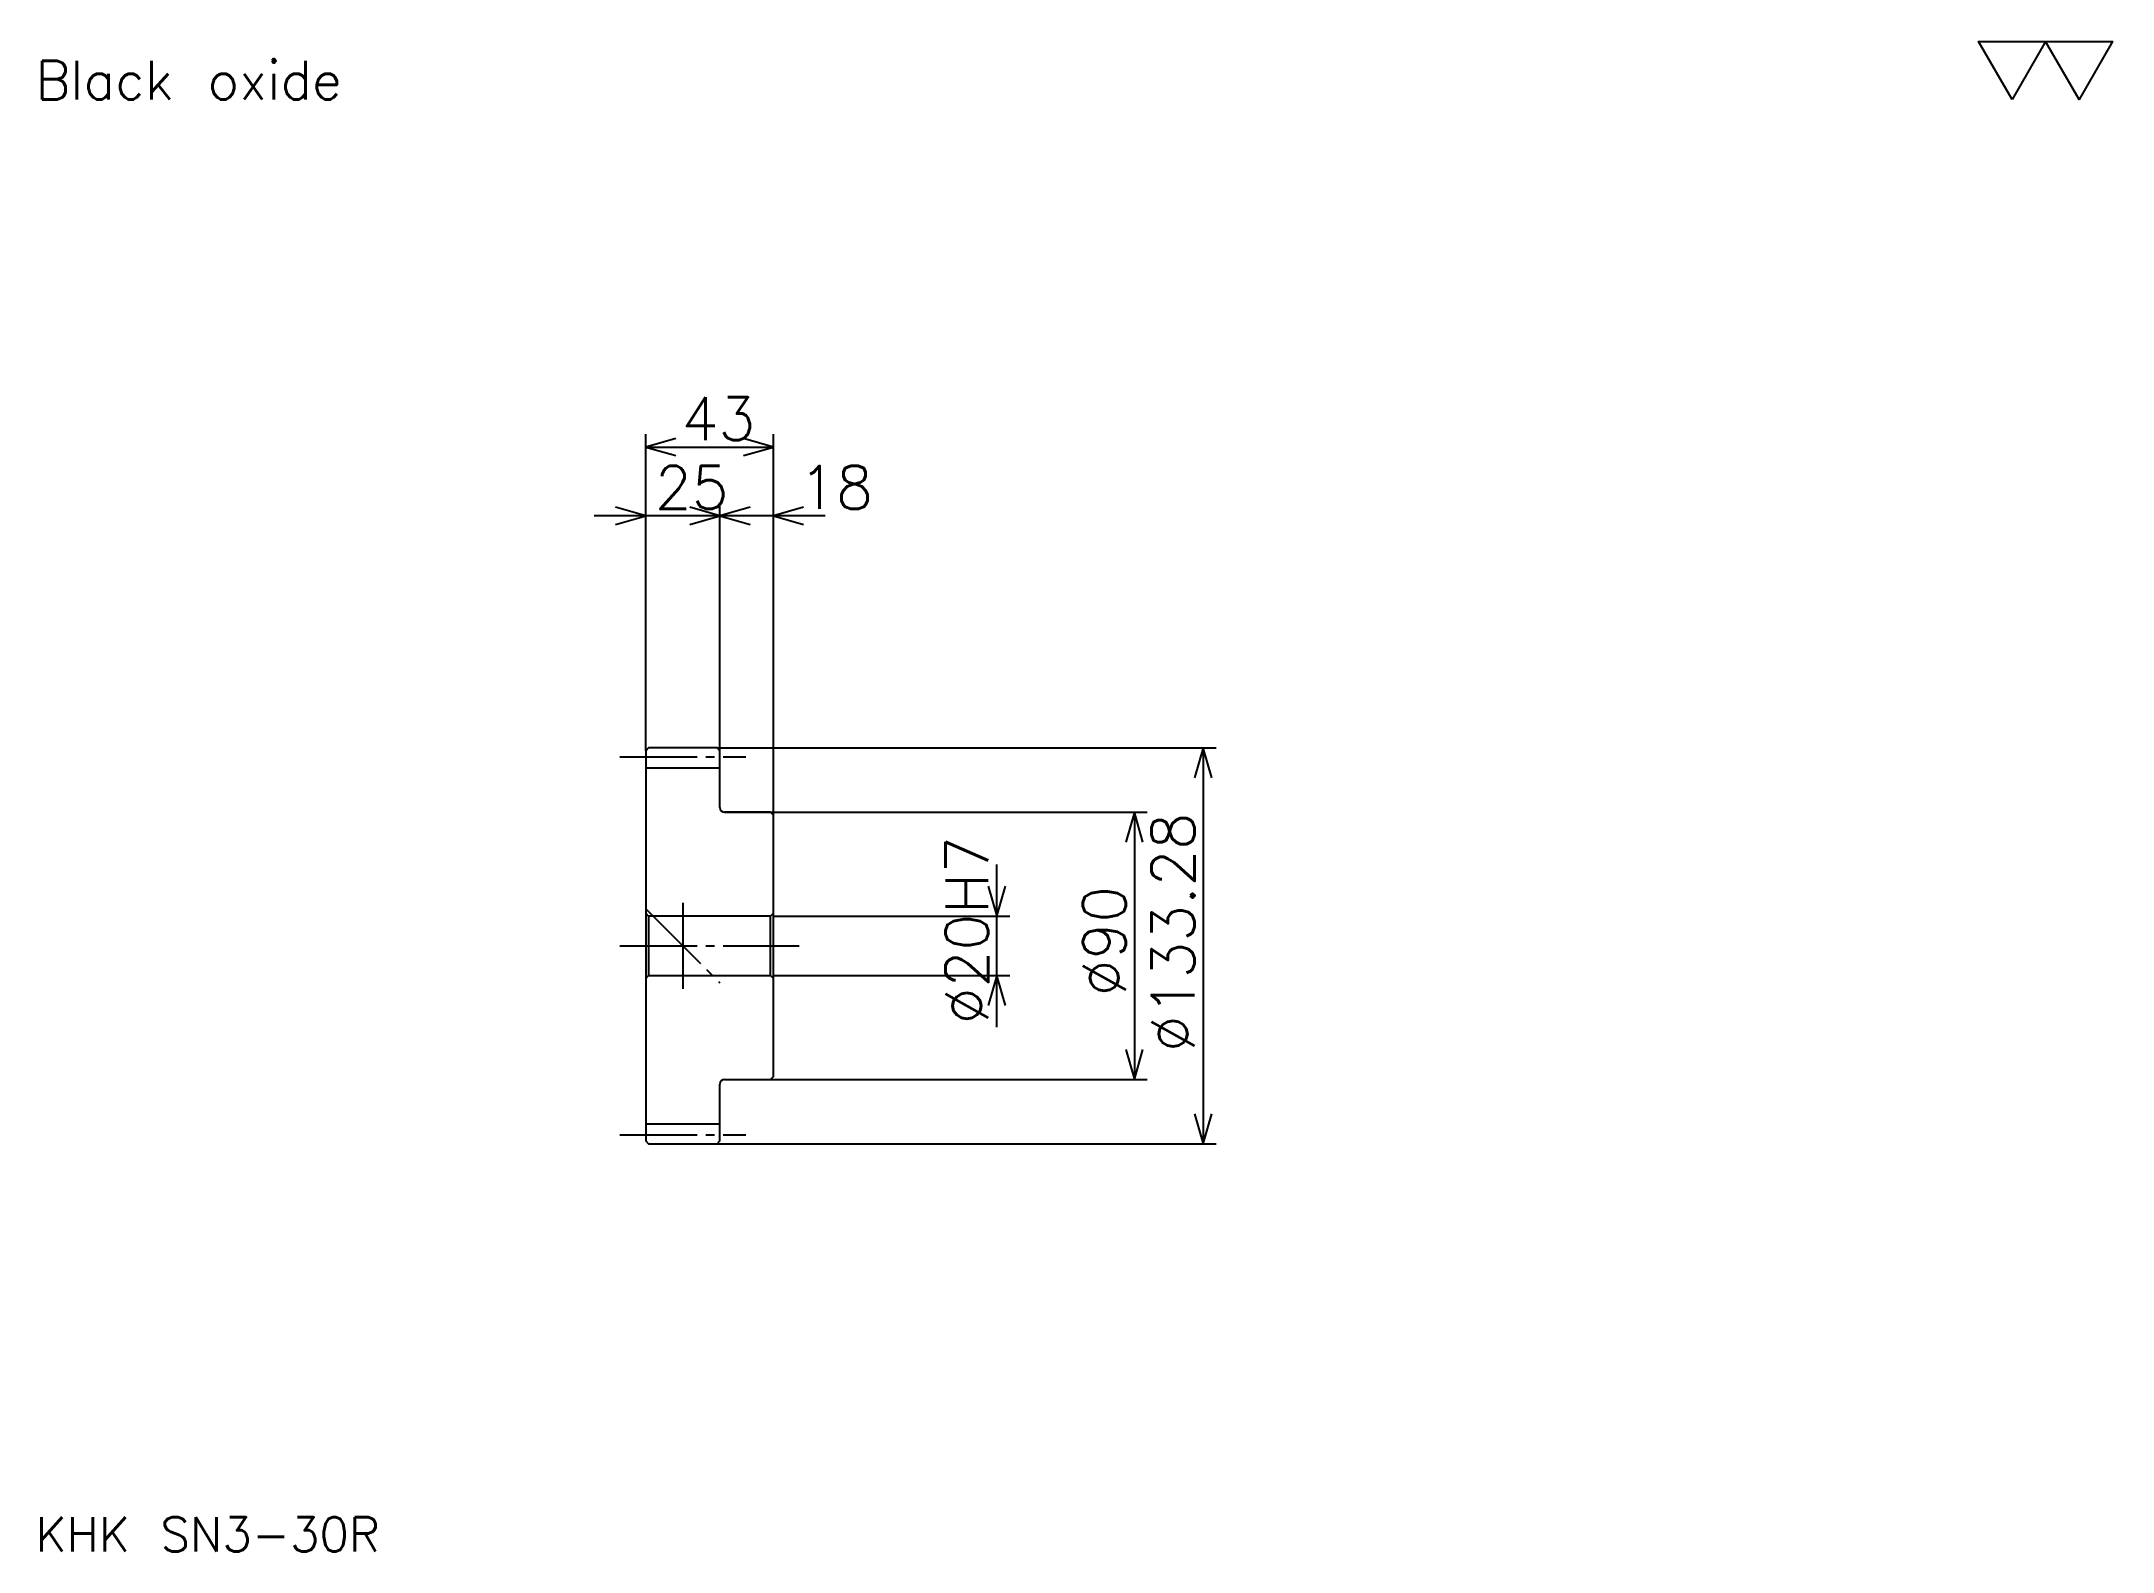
# Model space of a CAD drawing. Extents: x 31 to 728, y 32 to 540.
import ezdxf

# ---------------------------------------------------------------- set-up
doc = ezdxf.new("R2010")
doc.units = 0
doc.linetypes.add('DASHDOT', pattern=[34.695651, 26.021739, -2.891304, 2.891304, -2.891304])
doc.layers.get('0').update_dxf_attribs({"linetype": 'CONTINUOUS'})
doc.layers.add('DASHDOT', color=6, linetype='DASHDOT')
doc.styles.add('KANJI', font='TXT', dxfattribs={"bigfont": 'BIGFONT'})

msp = doc.modelspace()

# ---------------------------------------------------------------- linework, layer by layer
at = {"color": 5}
for p, q in [((234.195663, 302.280884), (234.195663, 407.813538)), ((277.195679, 302.280884), (277.195679, 407.813538)), ((234.195663, 403.476562), (277.195679, 403.476562)), ((259.195679, 302.280884), (259.195679, 384.683075)), ((276.543488, 380.34613), (216.847839, 380.34613)), ((294.543488, 380.34613), (241.847839, 380.34613)), ((234.195663, 301.280884), (234.195663, 302.280884)), ((258.195679, 302.280884), (277.195679, 302.280884)), ((259.195679, 301.280884), (259.195679, 302.280884)), ((277.195679, 302.280884), (426.097839, 302.280884)), ((277.195679, 279.641296), (277.195679, 302.280884)), ((421.760864, 302.280884), (421.760864, 169.001694)), ((260.695679, 280.641296), (277.195679, 280.641296)), ((277.195679, 280.641296), (402.967407, 280.641296)), ((398.630432, 280.641296), (398.630432, 190.641296)), ((352.369568, 208.293472), (352.369568, 262.989136)), ((277.195679, 245.641296), (356.706543, 245.641296)), ((277.195679, 225.641296), (356.706543, 225.641296)), ((260.695679, 190.641296), (277.195679, 190.641296)), ((277.195679, 190.641296), (402.967407, 190.641296)), ((258.195679, 169.001694), (277.195679, 169.001694)), ((277.195679, 169.001694), (426.097839, 169.001694))]:
    msp.add_line(p, q, dxfattribs=at)
at = {"color": 4}
for p, q in [((234.195663, 295.530884), (259.195679, 295.530884)), ((235.195663, 245.641296), (235.195663, 225.641296)), ((276.195679, 245.641296), (277.195679, 246.641296)), ((276.195679, 225.641296), (277.195679, 224.641296)), ((234.195663, 175.751694), (259.195679, 175.751694))]:
    msp.add_line(p, q, dxfattribs=at)
at = {"color": 7}
msp.add_line((246.695663, 250.097824), (246.695663, 221.184769), dxfattribs=at)
msp.add_lwpolyline([(693.913025, 520.434753), (682.636963, 539.97998), (727.741272, 539.97998), (716.46521, 520.434753), (705.189087, 539.97998), (693.913025, 520.434753)], dxfattribs=at)
at = {"color": 5}
for points in [[(244.315231, 406.367859), (234.195663, 403.476562), (244.315231, 400.585266)], [(267.076111, 400.585266), (277.195679, 403.476562), (267.076111, 406.367859)], [(224.076096, 377.454803), (234.195663, 380.34613), (224.076096, 383.237427)], [(249.076096, 377.454803), (259.195679, 380.34613), (249.076096, 383.237427)], [(269.315216, 383.237427), (259.195679, 380.34613), (269.315216, 377.454803)], [(287.315216, 383.237427), (277.195679, 380.34613), (287.315216, 377.454803)], [(424.652191, 292.161346), (421.760864, 302.280884), (418.869568, 292.161346)], [(401.521759, 270.521729), (398.630432, 280.641296), (395.739136, 270.521729)], [(349.478271, 255.760864), (352.369568, 245.641296), (355.260864, 255.760864)], [(355.260864, 215.521729), (352.369568, 225.641296), (349.478271, 215.521729)], [(395.739136, 200.760864), (398.630432, 190.641296), (401.521759, 200.760864)], [(418.869568, 179.121262), (421.760864, 169.001694), (424.652191, 179.121262)]]:
    msp.add_lwpolyline(points, dxfattribs=at)
at = {"color": 4}
for points in [[(259.195679, 282.141296), (259.195679, 301.280884), (258.195679, 302.280884), (235.195663, 302.280884), (234.195663, 301.280884), (234.195663, 224.641296)], [(260.695679, 190.641296), (276.195679, 190.641296), (277.195679, 191.641296), (277.195679, 279.641296), (276.195679, 280.641296), (260.695679, 280.641296)], [(234.195663, 224.641296), (235.195663, 225.641296), (276.195679, 225.641296), (276.195679, 245.641296), (235.195663, 245.641296), (234.195663, 246.641296)], [(234.195663, 224.641296), (234.195663, 170.001694), (235.195663, 169.001694), (258.195679, 169.001694), (259.195679, 170.001694), (259.195679, 189.141296)]]:
    msp.add_lwpolyline(points, dxfattribs=at)
for centre, start, end in [((260.695679, 282.141296), 180, 270), ((260.695679, 189.141296), 90, 180)]:
    msp.add_arc(centre, 1.5, start, end, dxfattribs=at)
at = {"layer": 'DASHDOT', "color": 7}
for p, q in [((225.521744, 299.280884), (267.869568, 299.280884)), ((234.195663, 248.141296), (259.195679, 223.141296)), ((225.521744, 235.641296), (285.869568, 235.641296)), ((225.521744, 172.001694), (267.869568, 172.001694))]:
    msp.add_line(p, q, dxfattribs=at)

# ---------------------------------------------------------------- texts
at = {"color": 7, "style": 'KANJI'}
for s, height, p in [('Black oxide', 13.01087, (28.913044, 520.434753)), ('43', 14.456522, (246.29892, 405.789612)), ('25', 14.456522, (237.29892, 382.65918)), ('18', 14.456522, (285.869568, 382.65918)), ('KHK SN3-30R', 11.565217, (28.913044, 31.804348))]:
    msp.add_text(s, height=height, dxfattribs=at).set_placement(p)
for s, p in [('%%c133.28', (418.869568, 199.861404)), ('%%c20H7', (349.478271, 209.258148)), ('%%c90', (395.739136, 218.654877))]:
    msp.add_text(s, height=14.456522, rotation=90, dxfattribs=at).set_placement(p)

doc.saveas('drawing.dxf')
